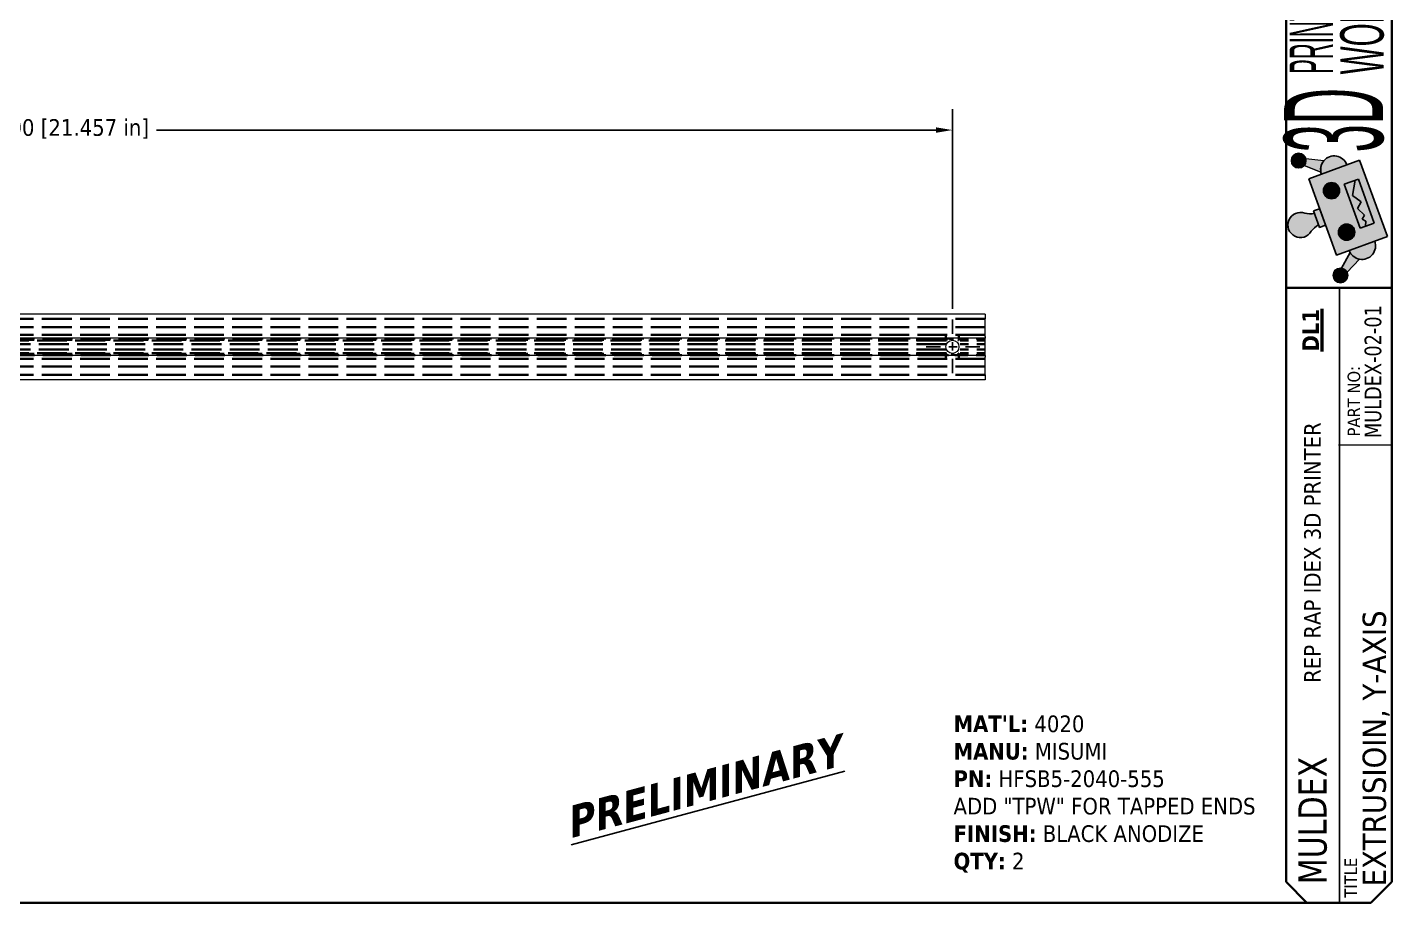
# Model space of a CAD drawing. Header units: inches. Extents: x 1 to 33.8, y 0.5 to 21.5.
# Drawn here: x 17.38 to 33.75, y 0.5 to 11 of the extents above; entities that cross this region are included whole.
import ezdxf

# ---------------------------------------------------------------- set-up
doc = ezdxf.new("R2010")
doc.units = ezdxf.units.IN
doc.header["$LTSCALE"] = 2
doc.header["$MEASUREMENT"] = 0
doc.linetypes.add('CHAIN', pattern=[0.7087, 0.4724, -0.0591, 0.1181, -0.0591])
doc.linetypes.add('DASHED', pattern=[0.2067, 0.1654, -0.0413])
doc.layers.get('0').update_dxf_attribs({"lineweight": 25})
for name, color, linetype, lineweight in [('Center Mark (ANSI)', 7, 'Continuous', 25), ('Dimension (ANSI)', 7, 'Continuous', 25), ('Symbol (ANSI)', 7, 'Continuous', 25), ('TITLE', 7, 'Continuous', 35), ('Title (ANSI)', 7, 'Continuous', 50), ('Title Text', 7, 'Continuous', 35), ('TITLE THIN', 7, 'Continuous', 25), ('Visible (ANSI)', 7, 'Continuous', 18)]:
    doc.layers.add(name, color=color, linetype=linetype, lineweight=lineweight)
doc.layers.add('Hatch (ANSI)', color=9, linetype='Continuous', lineweight=18, true_color=0x808080)
doc.layers.add('Hidden (ANSI)', color=9, linetype='DASHED', lineweight=35, true_color=0x808080)
doc.styles.add('Note Text (ANSI)', font='tahoma.ttf')
doc.styles.add('Text Style133', font='tahoma.ttf', dxfattribs={"width": 0.8999999761581421})
doc.styles.add('Text Style260', font='tahomabd.ttf', dxfattribs={"width": 0.8999999761581421})
doc.styles.add('Text Style71', font='tahoma.ttf')
doc.dimstyles.new('Default - mm [in] (ANSI)', dxfattribs={"dimscale": 2, "dimtxt": 0.1000000014901161, "dimasz": 0.09842519462108612, "dimexe": 0.125, "dimexo": 0.063, "dimgap": 0.03149606299212598, "dimtad": 0, "dimtoh": 1, "dimlfac": 25.4, "dimrnd": 1e-08, "dimzin": 4, "dimdsep": 46, "dimtxsty": 'Note Text (ANSI)', "dimcen": 0.09, "dimdle": 0.3937007874015748, "dimclrd": 256, "dimclre": 256, "dimclrt": 256, "dimadec": 1, "dimazin": 1, "dimtfac": 1.200000047683716, "dimtofl": 0, "dimtmove": 0, "dimatfit": 3, "dimfxl": 0, "dimtolj": 1, "dimtzin": 4, "dimlwd": -1, "dimlwe": -1, "dimarcsym": 0})

# ---------------------------------------------------------------- blocks, each defined once
blk = doc.blocks.new('Borders B-Size')
at = {"layer": 'TITLE'}
for p, q in [((16.875, 10.625), (16.875, 0.3750000000000016)), ((16.875, 0.3750000000000021), (16.75, 0.2500000000000021)), ((16.75, 0.2500000000000021), (0.6249999999999993, 0.25))]:
    blk.add_line(p, q, dxfattribs=at)
blk = doc.blocks.new('Title Blocks 3DPW')
at = {"layer": 'Hatch (ANSI)', "true_color": 0xff0000}
h = blk.add_hatch(color=1, dxfattribs=at)
edge = h.paths.add_edge_path()
edge.add_arc((16.07116928812325, 4.736826005864963), 0.04390881593084733, 0, 360)
h = blk.add_hatch(color=1, dxfattribs=at)
edge = h.paths.add_edge_path()
edge.add_arc((16.2844687974179, 4.684091238952684), 0.08131262209382979, 19.99999999999659, 199.9999999999966)
edge.add_line((16.20805992645957, 4.656280684289962), (16.36087766837623, 4.711901793615398))
h = blk.add_hatch(color=1, dxfattribs=at)
edge = h.paths.add_edge_path()
edge.add_line((16.22135728745229, 4.735361891587832), (16.11374911073551, 4.747547144924953))
edge.add_arc((16.07116928812307, 4.73682600586502), 0.04390881593084733, -41.906600689566915, 14.132685650908513, ccw=False)
edge.add_line((16.10384774837997, 4.707498504237924), (16.20473686449058, 4.668136259057792))
edge.add_arc((16.2864696801587, 4.683596553872048), 0.0831821728063324, 141.5147691876351, 190.7113157737133, ccw=False)
for points in [[(16.60414987263619, 4.281259107896962), (16.43728653933456, 4.739712348278118), (16.13165105550127, 4.628470129627253), (16.2985143888029, 4.170016889246096)], [(16.42933941475884, 4.626251950689844), (16.34494828422678, 4.595536091140098), (16.44087099645197, 4.331990605288536), (16.52526212698404, 4.362706464838282)], [(16.19710147912807, 4.448646568618896), (16.16048932592362, 4.435320834640084), (16.19645181197166, 4.336514716275634), (16.23306396517611, 4.349840450254447)]]:
    blk.add_hatch(color=1, dxfattribs=at).paths.add_polyline_path(points)
h = blk.add_hatch(color=1, dxfattribs=at)
edge = h.paths.add_edge_path()
edge.add_arc((16.26831753599648, 4.556806110339328), 0.04878757325629731, 0, 360)
h = blk.add_hatch(color=1, dxfattribs=at)
edge = h.paths.add_edge_path()
edge.add_arc((16.14267535484472, 4.582090893914222), 0.1642514966295953, 257.6776180235324, 278.246366780819)
edge.add_line((16.16623392504392, 4.419537678273216), (16.19070721285135, 4.352297872642501))
edge.add_arc((16.27714749399113, 4.212631728063624), 0.1642514966295384, 121.7536332191748, 142.3223819764626)
edge.add_arc((16.08199969745246, 4.350805249759896), 0.07531078964894344, 70.10958165685128, 329.89041834315066, ccw=False)
h = blk.add_hatch(color=1, dxfattribs=at)
edge = h.paths.add_edge_path()
edge.add_arc((16.3589207418192, 4.307875848211184), 0.04878757325620475, 0, 360)
h = blk.add_hatch(color=1, dxfattribs=at)
edge = h.paths.add_edge_path()
edge.add_line((16.37999826317219, 4.186609523678034), (16.32801427989571, 4.09160602070098))
edge.add_arc((16.32183248167527, 4.048134541692332), 0.04390881593071746, 25.86731434900082, 81.9066006896428, ccw=False)
edge.add_line((16.36134193352588, 4.067291455089372), (16.43594204946795, 4.145795103390782))
edge.add_arc((16.45133213071954, 4.225637998571526), 0.08131262209382832, 208.6841299600188, 259.0897850786396, ccw=False)
h = blk.add_hatch(color=1, dxfattribs=at)
edge = h.paths.add_edge_path()
edge.add_arc((16.45133213071954, 4.225637998571525), 0.08131262209382834, 199.9999999999991, 379.9999999999991)
edge.add_line((16.52774100167785, 4.253448553234241), (16.37492325976121, 4.197827443908809))
h = blk.add_hatch(color=1, dxfattribs=at)
edge = h.paths.add_edge_path()
edge.add_arc((16.32183248167529, 4.048134541692375), 0.04390881593071747, 0, 360)
at = {"layer": 'TITLE'}
for p, q in [((15.99556226283551, 3.974009218613861), (15.99556226283552, 5.969860484856918)), ((15.99556226283551, 3.974009218613861), (16.62960035672963, 3.974009218613861)), ((15.99556226283553, 0.411509218613861), (15.99556226283551, 3.974009218613861)), ((15.99556226283553, 0.411509218613861), (16.12056226283552, 0.2865092186138612)), ((16.50460035672962, 0.2865092186138613), (16.12056226283552, 0.2865092186138612))]:
    blk.add_line(p, q, dxfattribs=at)
at = {"layer": 'Title (ANSI)', "lineweight": 18}
for p, q in [((16.20473686449058, 4.668136259057793), (16.10384774837997, 4.707498504237924)), ((16.22135728745229, 4.735361891587832), (16.11374911073551, 4.747547144924953)), ((16.20805992645957, 4.656280684289962), (16.36087766837622, 4.711901793615397)), ((16.23306396517611, 4.349840450254447), (16.19710147912807, 4.448646568618896)), ((16.19070721285135, 4.352297872642501), (16.16623392504392, 4.419537678273216)), ((16.37492325976121, 4.197827443908809), (16.52774100167785, 4.253448553234241)), ((16.31075124784156, 3.03199799928181), (16.62325124784156, 3.03199799928181))]:
    blk.add_line(p, q, dxfattribs=at)
at = {"layer": 'Title (ANSI)', "lineweight": 25}
for p, q in [((16.43728653933456, 4.739712348278118), (16.13165105550127, 4.628470129627253)), ((16.60414987263619, 4.281259107896962), (16.43728653933456, 4.739712348278118)), ((16.13165105550127, 4.628470129627253), (16.2985143888029, 4.170016889246096)), ((16.42933941475884, 4.626251950689844), (16.34494828422678, 4.595536091140098)), ((16.34494828422678, 4.595536091140098), (16.44087099645197, 4.331990605288536)), ((16.3948222063512, 4.527270644381609), (16.41042218640646, 4.619366642654762)), ((16.52526212698404, 4.362706464838282), (16.42933941475884, 4.626251950689844)), ((16.44707637540014, 4.490034838923044), (16.3948222063512, 4.527270644381609)), ((16.16048932592362, 4.435320834640084), (16.19710147912807, 4.448646568618896)), ((16.19645181197166, 4.336514716275634), (16.16048932592362, 4.435320834640084)), ((16.42330730515153, 4.449008478636783), (16.44707637540014, 4.490034838923044)), ((16.46567732066313, 4.409784611294619), (16.42330730515153, 4.449008478636783)), ((16.23306396517611, 4.349840450254447), (16.19645181197166, 4.336514716275634)), ((16.44087099645197, 4.331990605288536), (16.52526212698404, 4.362706464838282)), ((16.45170227678944, 4.385663129933261), (16.46567732066313, 4.409784611294619)), ((16.47377584616669, 4.372874566251167), (16.45170227678944, 4.385663129933261)), ((16.47287132171667, 4.343637771171725), (16.47377584616669, 4.372874566251167)), ((16.2985143888029, 4.170016889246096), (16.60414987263619, 4.281259107896962)), ((16.32801427989571, 4.09160602070098), (16.37999826317219, 4.186609523678034)), ((16.43594204946795, 4.145795103390782), (16.36134193352588, 4.067291455089372))]:
    blk.add_line(p, q, dxfattribs=at)
for centre, radius in [((16.07116928812325, 4.736826005864963), 0.04390881593084733), ((16.26831753599648, 4.556806110339328), 0.04878757325629731), ((16.3589207418192, 4.307875848211184), 0.04878757325620475), ((16.32183248167529, 4.048134541692375), 0.04390881593071747)]:
    blk.add_circle(centre, radius, dxfattribs=at)
for centre, radius, start, end in [((16.2844687974179, 4.684091238952684), 0.08131262209382978, 19.99999999999659, 200.0000000000028), ((16.08199969745246, 4.350805249759896), 0.07531078964894343, 70.10958165685129, 329.8904183431527), ((16.14267535484472, 4.582090893914222), 0.1642514966295952, 257.6776180235324, 278.246366780819), ((16.14267535484472, 4.582090893914096), 0.1642514966294677, 257.6776180235247, 278.2463667808274), ((16.27714749399113, 4.212631728063624), 0.1642514966295383, 121.7536332191738, 142.3223819764622), ((16.27714749399113, 4.212631728063633), 0.1642514966295541, 121.7536332191729, 142.3223819764631), ((16.45133213071954, 4.225637998571525), 0.08131262209382832, 199.9999999999987, 20.00000000000097)]:
    blk.add_arc(centre, radius, start, end, dxfattribs=at)
at = {"layer": 'Title (ANSI)', "lineweight": 18}
for centre, radius, start, end in [((16.07116928812307, 4.73682600586502), 0.04390881593084733, 318.0933993104331, 14.13268565090847), ((16.2864696801587, 4.683596553872048), 0.08318217280633239, 141.5147691876351, 190.7113157737133), ((16.45133213071954, 4.225637998571526), 0.08131262209382832, 208.6841299600179, 259.0897850786396), ((16.32183248167527, 4.048134541692332), 0.04390881593071747, 25.86731434900082, 81.9066006896464)]:
    blk.add_arc(centre, radius, start, end, dxfattribs=at)
at = {"layer": 'TITLE THIN'}
blk.add_line((16.3160416370931, 0.2865092186138611), (16.3160416370931, 3.974009218613861), dxfattribs=at)
at = {"layer": 'Visible (ANSI)', "lineweight": 18}
for p, q in [((16.10384774837997, 4.707498504237924), (16.20473686449058, 4.668136259057793)), ((16.22135728745229, 4.735361891587832), (16.11374911073551, 4.747547144924953)), ((16.13165105550127, 4.628470129627253), (16.2985143888029, 4.170016889246096)), ((16.16048932592362, 4.435320834640084), (16.19645181197166, 4.336514716275635))]:
    blk.add_line(p, q, dxfattribs=at)
at = {"layer": 'Visible (ANSI)', "lineweight": 25}
for p, q in [((16.43728653933456, 4.739712348278118), (16.13165105550127, 4.628470129627253)), ((16.60414987263619, 4.281259107896962), (16.43728653933456, 4.739712348278118)), ((16.34494828422678, 4.595536091140099), (16.42933941475884, 4.626251950689844)), ((16.44087099645198, 4.331990605288532), (16.34494828422678, 4.595536091140098)), ((16.3948222063512, 4.527270644381609), (16.41042218640646, 4.619366642654762)), ((16.42933941475884, 4.626251950689844), (16.52526212698404, 4.362706464838279)), ((16.44707637540014, 4.490034838923038), (16.39482220635121, 4.5272706443816)), ((16.19710147912807, 4.448646568618896), (16.16048932592362, 4.435320834640085)), ((16.42330730515153, 4.44900847863678), (16.44707637540014, 4.490034838923044)), ((16.46567732066313, 4.40978461129462), (16.42330730515154, 4.449008478636783)), ((16.19645181197166, 4.336514716275634), (16.23306396517611, 4.349840450254447)), ((16.52526212698404, 4.362706464838282), (16.44087099645197, 4.331990605288536)), ((16.45170227678944, 4.385663129933261), (16.46567732066313, 4.409784611294619)), ((16.4737758461667, 4.372874566251168), (16.45170227678944, 4.385663129933261)), ((16.47287132171667, 4.343637771171725), (16.47377584616669, 4.372874566251167)), ((16.14086534837718, 4.304889018287876), (16.14714861699705, 4.313025184649836)), ((16.2985143888029, 4.170016889246096), (16.60414987263619, 4.281259107896963)), ((16.37999826317219, 4.186609523678034), (16.32801427989571, 4.09160602070098)), ((16.36134193352588, 4.067291455089372), (16.43594204946795, 4.145795103390782))]:
    blk.add_line(p, q, dxfattribs=at)
for centre, radius in [((16.07116928812325, 4.736826005864963), 0.04390881593084733), ((16.26831753599648, 4.556806110339328), 0.04878757325629731), ((16.3589207418192, 4.307875848211184), 0.04878757325620475)]:
    blk.add_circle(centre, radius, dxfattribs=at)
at = {"layer": 'Visible (ANSI)', "lineweight": 18}
blk.add_circle((16.32183248167529, 4.048134541692375), 0.04390881593071747, dxfattribs=at)
at = {"layer": 'Visible (ANSI)', "lineweight": 25}
for centre, radius, start, end in [((16.28446879741791, 4.684091238952687), 0.08131262209383144, 19.9999999999975, 200.0000000000023), ((16.14267535484473, 4.582090893914163), 0.1642514966295343, 257.6776180235248, 278.2463667808191), ((16.27714749399113, 4.212631728063624), 0.1642514966295383, 121.7536332191738, 142.3223819764622), ((16.45133213071953, 4.225637998571525), 0.08131262209383101, 199.9999999999993, 19.99999999999937)]:
    blk.add_arc(centre, radius, start, end, dxfattribs=at)
at = {"layer": 'TITLE', "color": 7, "style": 'Text Style133', "width": 0.9}
blk.add_attdef('PART_NUMBER_001', (16.56688816874242, 3.073301468613359), '', height=0.1000000031914298, rotation=90, dxfattribs=at)
at = {"layer": 'TITLE', "color": 7, "style": 'Text Style71'}
blk.add_attdef('DESCRIPTION_001', (16.59502083967158, 0.3842650116181854), '', height=0.1399999997747226, rotation=89.99999999998299, dxfattribs=at)
at = {"layer": 'Title (ANSI)', "color": 156, "true_color": 0x07467a, "attachment_point": 1, "rotation": 90, "style": 'Note Text (ANSI)'}
for s, insert, char_height, width in [('\\fRavie|b0|i0;\\W0.51;\\H0.2610;WORLD', (16.32032026060453, 5.254130256618255), 0.2610000099722795, 2.760656313410054), ('\\fRavie|b0|i0;\\W0.38;\\H0.2610;PRINTING', (16.0163752699986, 5.256615040569998), 0.2610000099722795, 3.840913131700948), ('\\fRavie|b0|i0;\\W0.38;\\H0.5930;3D', (15.98375841229462, 4.787085645049777), 0.5929999933468075, 3.143674205359468)]:
    blk.add_mtext(s, dxfattribs=dict(at, insert=insert, char_height=char_height, width=width))
at = {"layer": 'Title (ANSI)', "char_height": 0.1000000031914298, "attachment_point": 1, "rotation": 90, "style": 'Note Text (ANSI)'}
for s, insert, width in [('\\fTahoma|b1|i0;\\H0.1000;\\LDL1', (16.09309585631992, 3.592187685372271), 0.7968435050454302), ('\\fTahoma|b0|i0;REP RAP IDEX 3D PRINTER', (16.10412690583796, 1.604858427684905), 2.56079622134258)]:
    blk.add_mtext(s, dxfattribs=dict(at, insert=insert, width=width))
at = {"layer": 'Title (ANSI)', "color": 7, "insert": (16.3460416370931, 0.3165092186138636), "char_height": 0.07500000239357234, "width": 0.7971682617928834, "attachment_point": 1, "rotation": 89.999999999983, "style": 'Note Text (ANSI)'}
blk.add_mtext('\\fTahoma|b0|i0;\\H0.0750;TITLE', dxfattribs=at)
at = {"layer": 'Title (ANSI)', "color": 7, "style": 'Text Style260', "width": 0.9}
blk.add_attdef('CUSTOMER_001', (16.23920807644805, 0.3972007583186815), '', height=0.1700000030787911, rotation=90, dxfattribs=at)
at = {"layer": 'Title Text', "insert": (16.36508623740057, 3.082428399671727), "char_height": 0.07500000239357234, "width": 0.853599556633775, "attachment_point": 1, "rotation": 90, "style": 'Note Text (ANSI)'}
blk.add_mtext('\\fTahoma|b0|i0;\\H0.0750;PART NO:', dxfattribs=at)
blk = doc.blocks.new('*D24')
at = {"layer": 'Defpoints', "color": 0, "transparency": 16777216}
for p in [(28.47794922126739, 9.767602603064732), (7.021256307881562, 7.560544440552482), (28.47794922126739, 7.495583810631215)]:
    blk.add_point(p, dxfattribs=at)
at = {"layer": 'Dimension (ANSI)', "transparency": 16777216}
for p, q in [((7.021256307881562, 7.686544440552482), (7.021256307881562, 10.01760260306473)), ((28.47794922126739, 7.621583810631216), (28.47794922126739, 10.01760260306473)), ((7.218106697123734, 9.767602603064732), (16.57257436323733, 9.767602603064732)), ((28.28109883202522, 9.767602603064732), (18.92663116591162, 9.767602603064732))]:
    blk.add_line(p, q, dxfattribs=at)
for points in [[(7.218106697123734, 9.800411001271762), (7.218106697123734, 9.734794204857703), (7.021256307881562, 9.767602603064732)], [(28.28109883202522, 9.800411001271762), (28.28109883202522, 9.734794204857703), (28.47794922126739, 9.767602603064732)]]:
    blk.add_solid(points, dxfattribs=at)
at = {"layer": 'Dimension (ANSI)', "transparency": 16777216, "insert": (16.63556648922158, 9.898428661925802), "char_height": 0.2000000029802322, "attachment_point": 1, "style": 'Note Text (ANSI)'}
blk.add_mtext('\\A1;545.00 [21.457 in]', dxfattribs=at)

msp = doc.modelspace()

# ---------------------------------------------------------------- linework, layer by layer
at = {"layer": 'Center Mark (ANSI)', "linetype": 'CHAIN', "ltscale": 0.1825234740972519}
for p, q in [((28.47794922126739, 7.495583810631215), (28.47794922126739, 6.838103495670585)), ((28.8066893787477, 7.166843653150901), (28.14920906378708, 7.166843653150901))]:
    msp.add_line(p, q, dxfattribs=at)
at = {"layer": 'Hidden (ANSI)', "ltscale": 1.078680276870728}
for p, q in [((28.87165000866896, 7.501489322442238), (7.021256307881562, 7.501489322442244)), ((28.87165000866896, 7.402867275198144), (7.021256307881562, 7.402867275198148)), ((28.87165000866896, 7.310741290946175), (7.021256307881562, 7.310741290946179)), ((28.87165000866896, 7.022946015355624), (7.021256307881562, 7.02294601535563)), ((28.87165000866896, 6.930820031103655), (7.021256307881562, 6.930820031103661)), ((28.87165000866896, 6.832197983859561), (7.021256307881562, 6.832197983859567))]:
    msp.add_line(p, q, dxfattribs=at)
at = {"layer": 'Hidden (ANSI)', "ltscale": 1.079026818275452}
for p, q in [((28.42909070053024, 7.266647311786671), (7.463815616020292, 7.266647311786675)), ((28.42909070053024, 7.067039994515128), (7.463815616020292, 7.067039994515135))]:
    msp.add_line(p, q, dxfattribs=at)
at = {"layer": 'Hidden (ANSI)', "ltscale": 1.075950980186462}
for p, q in [((28.39920906378708, 7.249343653150899), (7.493697252763448, 7.249343653150905)), ((28.39920906378708, 7.0843436531509), (7.493697252763448, 7.084343653150905))]:
    msp.add_line(p, q, dxfattribs=at)
at = {"layer": 'Hidden (ANSI)', "ltscale": 1.084964871406555}
for p, q in [((28.40585120726249, 7.243030011663603), (8.22224965237975, 7.243030011663606)), ((28.40585120726249, 7.090657294638203), (8.222249652379755, 7.090657294638203))]:
    msp.add_line(p, q, dxfattribs=at)
at = {"layer": 'Hidden (ANSI)', "ltscale": 0.05837193503975868}
for p, q in [((28.39920906378707, 7.310741290946179), (28.39920906378707, 7.249343653150899)), ((28.5566893787477, 7.310741290946179), (28.5566893787477, 7.249343653150899)), ((28.39920906378707, 7.084343653150902), (28.39920906378707, 7.022946015355624)), ((28.5566893787477, 7.084343653150902), (28.5566893787477, 7.022946015355624))]:
    msp.add_line(p, q, dxfattribs=at)
at = {"layer": 'Hidden (ANSI)', "ltscale": 0.328309953212738}
for p, q in [((28.87165000866896, 7.266647311786671), (28.52680774200455, 7.266647311786671)), ((28.87165000866896, 7.067039994515128), (28.52680774200455, 7.067039994515128))]:
    msp.add_line(p, q, dxfattribs=at)
at = {"layer": 'Hidden (ANSI)', "ltscale": 0.3061778545379639}
for p, q in [((28.87165000866896, 7.2430300116636), (28.55004723527229, 7.243030011663603)), ((28.87165000866896, 7.198496279844022), (28.55004723527229, 7.198496279844022)), ((28.87165000866896, 7.135191026457778), (28.55004723527229, 7.135191026457778)), ((28.87165000866896, 7.090657294638199), (28.55004723527229, 7.090657294638203))]:
    msp.add_line(p, q, dxfattribs=at)
at = {"layer": 'Hidden (ANSI)', "ltscale": 0.2998522222042084}
for p, q in [((28.87165000866896, 7.249343653150899), (28.5566893787477, 7.249343653150899)), ((28.87165000866896, 7.0843436531509), (28.5566893787477, 7.0843436531509))]:
    msp.add_line(p, q, dxfattribs=at)
at = {"layer": 'Hidden (ANSI)', "ltscale": 1.082158446311951}
for p, q in [((28.40585120726249, 7.198496279844022), (8.274456684091184, 7.198496279844027)), ((28.40585120726249, 7.135191026457778), (8.274456684091184, 7.135191026457782))]:
    msp.add_line(p, q, dxfattribs=at)
at = {"layer": 'Hidden (ANSI)', "ltscale": 0.03167615830898285}
for points, knots in [([(28.39920906378708, 7.249343653150899), (28.39920906378708, 7.249343653150899), (28.3997674232701, 7.248810215902238), (28.40197249795954, 7.246709720283176), (28.40361940788153, 7.24514247031329), (28.40575550865993, 7.243120579576701), (28.40580324509741, 7.243075400062756), (28.40585120726249, 7.243030011663603)], [1.052891460906374, 1.052891460906374, 1.052891460906376, 1.052891460906376, 1.093821126228234, 1.093821126228234, 1.134750791550092, 1.134750791550092, 1.135681820137081, 1.135681820137081, 1.135681820137081, 1.135681820137081]), ([(28.55004723527229, 7.243030011663603), (28.55009519743738, 7.243075400062755), (28.55014293387485, 7.2431205795767), (28.55227903465324, 7.24514247031329), (28.55392594457523, 7.246709720283176), (28.55613101926468, 7.248810215902238), (28.5566893787477, 7.249343653150899), (28.5566893787477, 7.249343653150899)], [0.26817346107142, 0.26817346107142, 0.26817346107142, 0.26817346107142, 0.269104489658412, 0.269104489658412, 0.3100341549802704, 0.3100341549802704, 0.3509638203021289, 0.3509638203021289, 0.350963820302129, 0.350963820302129]), ([(28.40585120726249, 7.090657294638203), (28.40580324509741, 7.09061190623905), (28.40575550865993, 7.0905667267251), (28.40361940788153, 7.088544835988509), (28.40197249795954, 7.086977586018623), (28.3997674232701, 7.08487709039956), (28.39920906378708, 7.0843436531509), (28.39920906378708, 7.0843436531509)], [0.2681734610714193, 0.2681734610714193, 0.2681734610714193, 0.2681734610714193, 0.2691044896584126, 0.2691044896584126, 0.3100341549802709, 0.3100341549802709, 0.3509638203021292, 0.3509638203021292, 0.3509638203021306, 0.3509638203021306]), ([(28.5566893787477, 7.0843436531509), (28.5566893787477, 7.0843436531509), (28.55613101926468, 7.08487709039956), (28.55392594457523, 7.086977586018623), (28.55227903465324, 7.088544835988509), (28.55014293387485, 7.0905667267251), (28.55009519743738, 7.09061190623905), (28.55004723527229, 7.090657294638203)], [1.052891460906376, 1.052891460906376, 1.052891460906376, 1.052891460906376, 1.093821126228234, 1.093821126228234, 1.134750791550093, 1.134750791550093, 1.135681820137086, 1.135681820137086, 1.135681820137086, 1.135681820137086])]:
    msp.add_open_spline(points, degree=3, knots=knots, dxfattribs=at)
at = {"layer": 'Hidden (ANSI)', "ltscale": 0.1935862004756927}
for points, knots in [([(28.40585120726249, 7.243030011663603), (28.40599319179257, 7.244351220191068), (28.40617657201585, 7.245655377257407), (28.40704997346461, 7.250528877695126), (28.40807214747122, 7.253802402233407), (28.41060360841961, 7.258789426126687), (28.41244345954412, 7.261092097536639), (28.41769316340487, 7.265223130002885), (28.42279791266587, 7.266478757254999), (28.43445946574118, 7.26683101431016), (28.44254722204113, 7.265450132043378), (28.45988649770315, 7.262739407669826), (28.46916380786281, 7.261572555565206), (28.48673463467196, 7.261572555565206), (28.49601194483161, 7.262739407669823), (28.51335122049363, 7.265450132043374), (28.52143897679357, 7.26683101431016), (28.53310052986889, 7.266478757254999), (28.53820527912989, 7.265223130002886), (28.54345498299065, 7.261092097536639), (28.54529483411514, 7.258789426126684), (28.54782629506354, 7.253802402233405), (28.54884846907017, 7.250528877695127), (28.54972187051893, 7.245655377257408), (28.5499052507422, 7.244351220191068), (28.55004723527229, 7.243030011663603)], [0.01834172852296758, 0.01834172852296758, 0.01834172852296758, 0.01834172852296758, 0.02823329827405537, 0.02823329827405537, 0.05646659654811074, 0.05646659654811074, 0.0828571579604055, 0.0828571579604055, 0.1313662589468023, 0.1313662589468023, 0.1983111090896667, 0.1983111090896667, 0.2652559592325311, 0.2652559592325311, 0.3322008093753682, 0.3322008093753682, 0.3991456595182052, 0.3991456595182052, 0.4476547605046424, 0.4476547605046424, 0.4740453219169124, 0.4740453219169124, 0.5022786201909701, 0.5022786201909701, 0.5121701899420585, 0.5121701899420585, 0.5121701899420585, 0.5121701899420585]), ([(28.55004723527229, 7.090657294638203), (28.5499052507422, 7.089336086110736), (28.54972187051892, 7.088031929044395), (28.54884846907017, 7.083158428606674), (28.54782629506354, 7.079884904068397), (28.54529483411514, 7.074897880175114), (28.54345498299063, 7.072595208765163), (28.53820527912987, 7.068464176298916), (28.53310052986888, 7.0672085490468), (28.52143897679357, 7.06685629199164), (28.51335122049363, 7.068237174258425), (28.49601194483161, 7.070947898631976), (28.48673463467196, 7.072114750736596), (28.46916380786282, 7.072114750736596), (28.45988649770316, 7.070947898631976), (28.44254722204115, 7.068237174258425), (28.43445946574121, 7.06685629199164), (28.42279791266589, 7.0672085490468), (28.41769316340488, 7.068464176298913), (28.41244345954412, 7.07259520876516), (28.41060360841963, 7.074897880175115), (28.40807214747124, 7.079884904068394), (28.40704997346461, 7.083158428606674), (28.40617657201585, 7.088031929044395), (28.40599319179257, 7.089336086110736), (28.40585120726249, 7.090657294638203)], [0.5488536469879257, 0.5488536469879257, 0.5488536469879257, 0.5488536469879257, 0.5587452167390197, 0.5587452167390197, 0.5869785150130769, 0.5869785150130769, 0.6133690764253764, 0.6133690764253764, 0.6618781774117773, 0.6618781774117773, 0.7288230275546144, 0.7288230275546144, 0.7957678776974513, 0.7957678776974513, 0.8627127278402882, 0.8627127278402882, 0.9296575779831252, 0.9296575779831252, 0.9781666789695629, 0.9781666789695629, 1.004557240381832, 1.004557240381832, 1.032790538655893, 1.032790538655893, 1.042682108406992, 1.042682108406992, 1.042682108406992, 1.042682108406992])]:
    msp.add_open_spline(points, degree=3, knots=knots, dxfattribs=at)
at = {"layer": 'Visible (ANSI)'}
for p, q in [((28.87165000866896, 7.560544440552475), (7.021256307881562, 7.560544440552481)), ((28.87165000866896, 7.560544440552475), (28.87165000866896, 7.501489322442238)), ((28.87165000866896, 7.290386960237513), (28.87165000866896, 7.501489322442239)), ((28.87165000866896, 7.270386960237514), (7.021256307881562, 7.270386960237519)), ((28.87165000866896, 7.290386960237513), (28.87165000866896, 7.270386960237514)), ((28.87165000866896, 7.260698745219194), (28.87165000866896, 7.270386960237514)), ((28.87165000866896, 7.072988561082606), (28.87165000866896, 7.260698745219194)), ((28.87165000866896, 7.063300346064286), (7.021256307881562, 7.063300346064291)), ((28.87165000866896, 7.063300346064286), (28.87165000866896, 7.072988561082606)), ((28.87165000866896, 7.063300346064286), (28.87165000866896, 7.043300346064286)), ((28.87165000866896, 6.832197983859561), (28.87165000866896, 7.043300346064286)), ((28.87165000866896, 6.773142865749326), (7.021256307881562, 6.77314286574933)), ((28.87165000866896, 6.832197983859561), (28.87165000866896, 6.773142865749326))]:
    msp.add_line(p, q, dxfattribs=at)
msp.add_circle((28.47794922126739, 7.166843653150899), 0.07874015748031496, dxfattribs=at)

# ---------------------------------------------------------------- block references
at = {"xscale": 2, "yscale": 2, "zscale": 2}
msp.add_blockref('Borders B-Size', (0, 0), dxfattribs=at)
msp.add_blockref('Title Blocks 3DPW', (0.4907992865407513, -0.07301843722772211), dxfattribs=at).add_auto_attribs({'PART_NUMBER_001': 'MULDEX-02-01', 'DESCRIPTION_001': 'EXTRUSIOIN, Y-AXIS', 'CUSTOMER_001': 'MULDEX'})

# ---------------------------------------------------------------- texts
at = {"layer": 'Symbol (ANSI)', "insert": (28.49128365774914, 2.74615540806212), "char_height": 0.2000000063828596, "width": 3.818962893148107, "attachment_point": 1, "line_spacing_factor": 0.9878843426704407, "style": 'Note Text (ANSI)'}
msp.add_mtext('\\fTahoma|b1|i0;\\H0.2000;MAT\'L:\\fTahoma|b0|i0;\\H0.2000; 4020\\P\\fTahoma|b1|i0;\\H0.2000;MANU:\\fTahoma|b0|i0;\\H0.2000; MISUMI\\P\\fTahoma|b1|i0;\\H0.2000;PN:\\fTahoma|b0|i0;\\H0.2000; HFSB5-2040-555\\P\\fTahoma|b0|i0;\\H0.2000;ADD "TPW" FOR TAPPED ENDS\\P\\fTahoma|b1|i0;\\H0.2000;FINISH:\\fTahoma|b0|i0;\\H0.2000; BLACK ANODIZE\\P\\fTahoma|b1|i0;\\H0.2000;QTY:\\fTahoma|b0|i0;\\H0.2000; 2', dxfattribs=at)
at = {"layer": 'Symbol (ANSI)', "color": 1, "true_color": 0xff0000, "insert": (25.42814448277301, 2.071550129505078), "char_height": 0.3759999913493479, "width": 5.590557742393489, "attachment_point": 2, "rotation": 14.999999999999996, "style": 'Note Text (ANSI)'}
msp.add_mtext('\\fTahoma|b1|i1;\\H0.3760;\\LPRELIMINARY      \\l\\fTahoma|b1|i0;\\H0.3760;\\L  ', dxfattribs=at)

# ---------------------------------------------------------------- dimensions: what is measured, and where the dimension line sits
at = {"layer": 'Dimension (ANSI)'}
dim = msp.add_linear_dim(base=(28.47794922126739, 9.767602603064732), p1=(7.021256307881562, 7.560544440552482), p2=(28.47794922126739, 7.495583810631215), angle=180, dimstyle='Default - mm [in] (ANSI)', override={"dimgap": 0.03149606299212598, "dimtoh": 0, "dimdec": 2, "dimlfac": 25.4, "dimtol": 0, "dimlim": 0, "dimtp": 0, "dimtm": -0, "dimtdec": 2, "dimatfit": 1}, dxfattribs=at)
dim.commit()
dim.dimension.update_dxf_attribs({"geometry": '*D24', "text_midpoint": (17.74960276457447, 9.767602603064732), "dimtype": 160})

doc.saveas('drawing.dxf')
